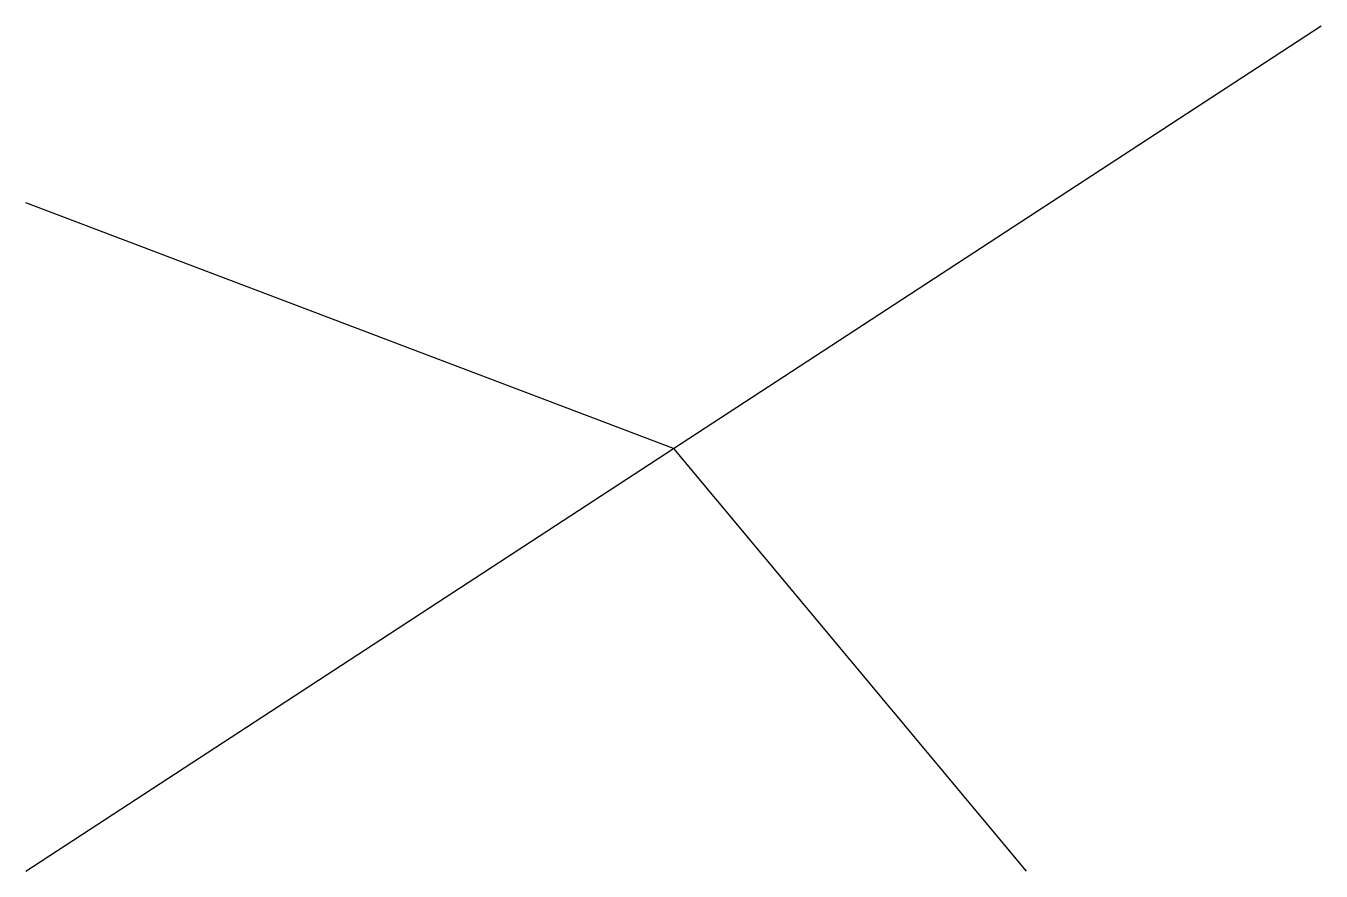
# Model space of a CAD drawing. Header units: millimetres. Extents: x 0 to 172, y 0 to 112.
import ezdxf

# ---------------------------------------------------------------- set-up
doc = ezdxf.new("R2010")
doc.units = ezdxf.units.MM

msp = doc.modelspace()

# ---------------------------------------------------------------- linework, layer by layer
for p, q in [((85.97, 56.14, 88.41), (171.94, 112.28)), ((85.97, 56.14, 88.41), (0, 88.78)), ((0, 0), (85.97, 56.14, 88.41)), ((85.97, 56.14, 88.41), (132.77, 0))]:
    msp.add_line(p, q)

doc.saveas('drawing.dxf')
